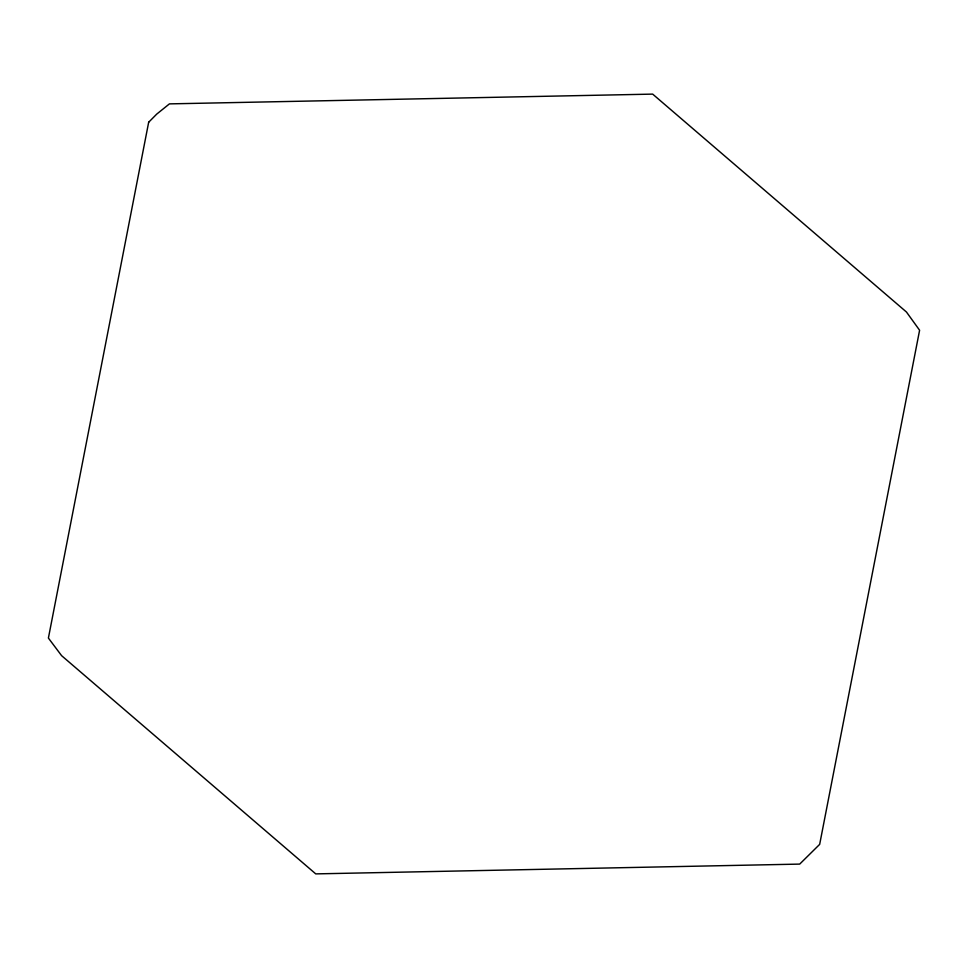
<?xml version="1.0" encoding="UTF-8"?>
<svg xmlns="http://www.w3.org/2000/svg" width="968" height="968" viewBox="0 0 968 968"><rect width="100%" height="100%" fill="white"/><g stroke="black" fill="none" stroke-linecap="round" stroke-linejoin="round"><path stroke-width="1.45" d="M148.673 122.234L48.4 638.069L61.613 655.675L315.749 873.886L799.701 864.097L819.666 844.374L919.6 330.245L906.447 312.011L652.674 94.114L169.436 103.878L156.731 114.103L148.673 122.234"/></g></svg>
